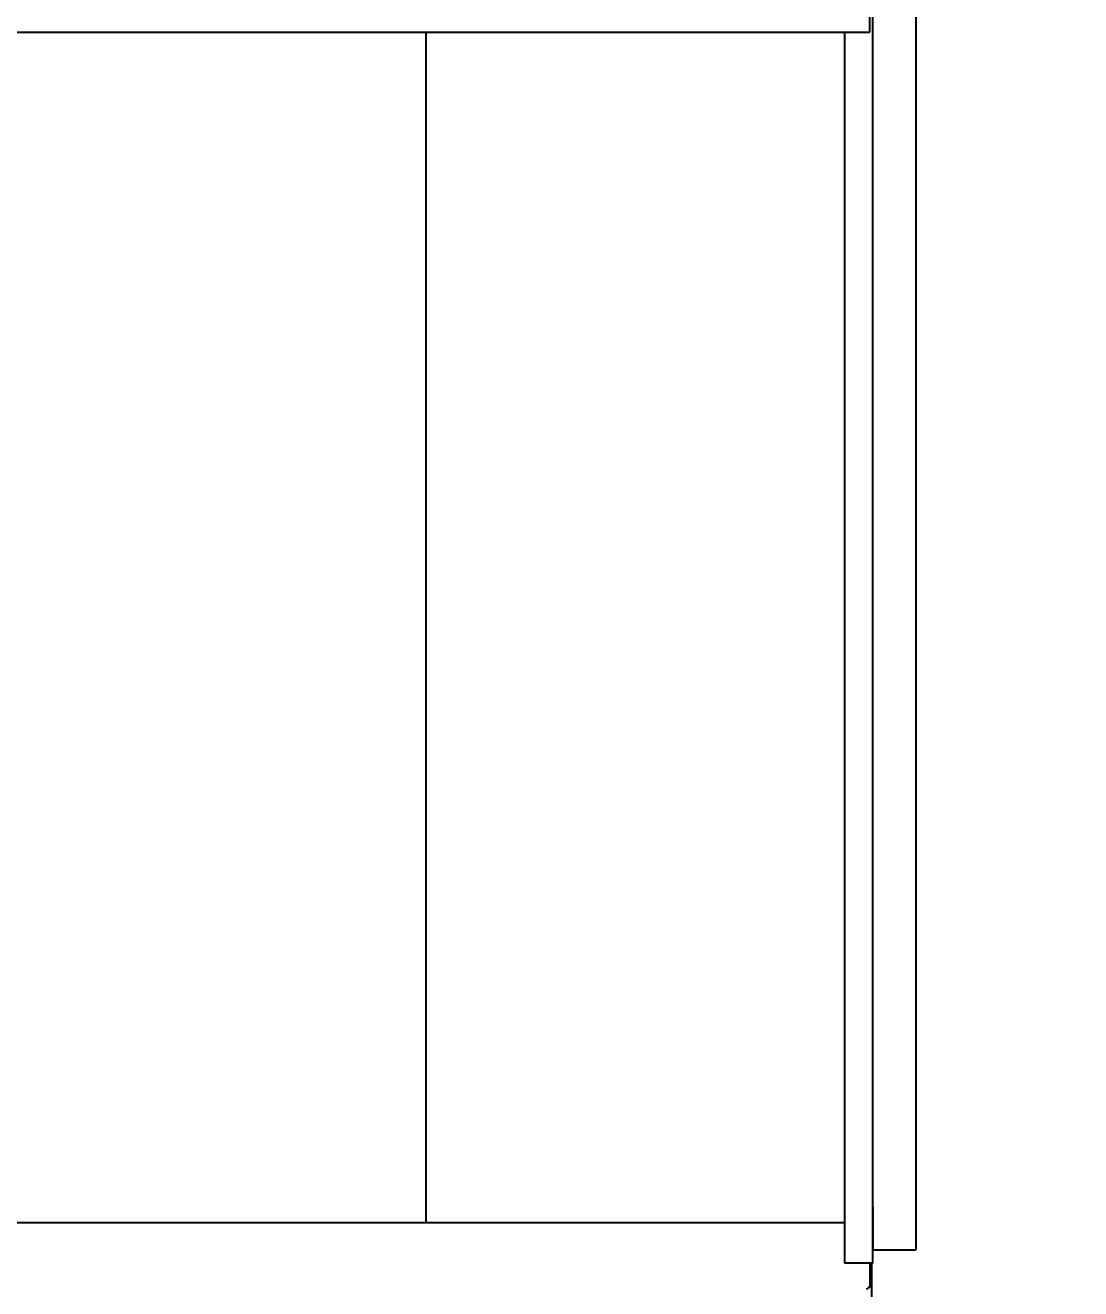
# Model space of a CAD drawing. Header units: millimetres. Extents: x 16200 to 32328, y 18593 to 29476.
# Drawn here: x 16697.1 to 16753.4, y 18897.6 to 18965 of the extents above; entities that cross this region are included whole.
import ezdxf

# ---------------------------------------------------------------- set-up
doc = ezdxf.new("R2010")
doc.units = ezdxf.units.MM
doc.header["$LTSCALE"] = 5
for name, color, linetype in [('COIL-CONTROL', 2, 'Continuous'), ('SPRAYFRONT-COILFRONT', 3, 'Continuous'), ('UNIT', 6, 'Continuous')]:
    doc.layers.add(name, color=color, linetype=linetype)
doc.styles.add('SUBMITTAL', font='romans.shx', dxfattribs={"width": 0.75})
doc.dimstyles.new('SUBMITTAL', dxfattribs={"dimtxt": 0.09375, "dimasz": 0.09375, "dimexe": 0.03125, "dimexo": 0.0625, "dimgap": 0.0625, "dimtad": 0, "dimdec": 4, "dimzin": 4, "dimdsep": 46, "dimlunit": 4, "dimtxsty": 'SUBMITTAL', "dimcen": 0.09375, "dimclre": 6, "dimadec": 0, "dimazin": 0, "dimtfac": 1, "dimtdec": 0, "dimtofl": 0, "dimtmove": 0, "dimatfit": 3, "dimfxl": 0, "dimfrac": 2, "dimtolj": 1, "dimtzin": 4, "dimarcsym": 0})

# ---------------------------------------------------------------- blocks, each defined once
blk = doc.blocks.new('*D71')
at = {"layer": 'SPRAYFRONT-COILFRONT', "color": 6, "lineweight": -2}
for p, q in [((16744.565, 18896.844), (16744.565, 18869.843)), ((16742.246, 18890.058), (16742.246, 18869.843))]:
    blk.add_line(p, q, dxfattribs=at)
at = {"layer": 'SPRAYFRONT-COILFRONT', "color": 3, "lineweight": -2}
for p, q in [((16737.317, 18872.66), (16732.388, 18872.66)), ((16749.494, 18872.66), (16754.423, 18872.66))]:
    blk.add_line(p, q, dxfattribs=at)
at = {"layer": 'SPRAYFRONT-COILFRONT', "color": 3}
for points in [[(16737.317, 18873.481), (16737.317, 18871.838), (16742.246, 18872.66)], [(16749.494, 18873.481), (16749.494, 18871.838), (16744.565, 18872.66)]]:
    blk.add_solid(points, dxfattribs=at)
at = {"layer": 'SPRAYFRONT-COILFRONT', "color": 3, "insert": (16766.483, 18872.66), "char_height": 4.9294, "attachment_point": 5, "style": 'SUBMITTAL'}
blk.add_mtext('\\A1;2 3/8"', dxfattribs=at)

msp = doc.modelspace()

# ---------------------------------------------------------------- linework, layer by layer
at = {"layer": 'UNIT'}
for p, q in [((16742.1534, 18964.6004), (16742.1534, 18973.3122)), ((16506.2374, 18964.6004), (16742.1534, 18964.6004)), ((16718.4629, 18964.6004), (16718.4629, 18901.1546)), ((16740.803, 18964.6004), (16740.803, 18898.9392)), ((16740.803, 18901.0927), (16507.5707, 18901.0927)), ((16742.303, 18898.9392), (16740.803, 18898.9392)), ((16742.1703, 18898.2921), (16742.1668, 18898.9392)), ((16742.1703, 18897.781), (16742.1668, 18898.9392)), ((16742.2464, 18892.8745), (16742.2464, 18898.9392))]:
    msp.add_line(p, q, dxfattribs=at)
msp.add_arc((16741.9702, 18897.781), 0.2001, 270.608429, 0, dxfattribs=at)

# ---------------------------------------------------------------- wipeouts: each hides what was drawn before it
msp.add_wipeout([(16742.3398, 18901.9825), (16744.6015, 18901.9825), (16744.6015, 18899.6605), (16742.3398, 18899.6605)]).dxf.layer = 'COIL-CONTROL'

# ---------------------------------------------------------------- next in the draw order: linework, layer by layer
at = {"layer": 'COIL-CONTROL'}
for p in [(16744.6015, 18969.6652), (16742.3398, 18899.6605)]:
    msp.add_line(p, (16744.6015, 18899.6605), dxfattribs=at)
at = {"layer": 'UNIT'}
msp.add_line((16742.303, 18898.9392), (16742.303, 18973.3122), dxfattribs=at)

# ---------------------------------------------------------------- next in the draw order: dimensions: what is measured, and where the dimension line sits
at = {"layer": 'SPRAYFRONT-COILFRONT', "color": 3}
dim = msp.add_linear_dim(base=(16742.2464, 18872.6597), p1=(16744.5647, 18899.6605), p2=(16742.2464, 18892.8745), dimstyle='SUBMITTAL', override={"dimscale": 70.42, "dimtxt": 0.07, "dimasz": 0.07, "dimexe": 0.04, "dimexo": 0.04, "dimgap": 0.03125, "dimdec": 3, "dimzin": 3, "dimclrd": 3, "dimclrt": 3, "dimtdec": 3, "dimtix": 1}, dxfattribs=at)
dim.commit()
dim.dimension.update_dxf_attribs({"geometry": '*D71', "text_midpoint": (16766.4829, 18872.6597), "dimtype": 160})

doc.saveas('drawing.dxf')
